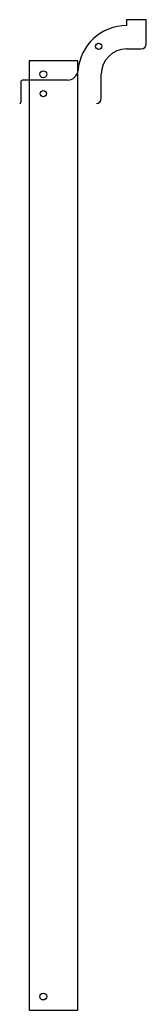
# Model space of a CAD drawing. Header units: millimetres. Extents: x -517 to -452, y -204 to 305.
import ezdxf

# ---------------------------------------------------------------- set-up
doc = ezdxf.new("R2010")
doc.units = ezdxf.units.MM
doc.layers.get('0').update_dxf_attribs({"linetype": 'CONTINUOUS'})

msp = doc.modelspace()

# ---------------------------------------------------------------- linework, layer by layer
for p, q in [((-452, 304.75), (-462, 304.75)), ((-462, 304.75), (-462, 301.75)), ((-452, 292.25), (-452, 304.75)), ((-462, 289.75), (-454.5, 289.75)), ((-475, 264.25), (-475, 276.75)), ((-516.25, 272.75), (-516.25, 262.25)), ((-492.4, 273.75), (-515.25, 273.75))]:
    msp.add_line(p, q)
msp.add_lwpolyline([(-487, 283.75), (-512, 283.75), (-512, -204.26), (-487, -204.26)], close=True)
for centre, radius in [((-476.37, 291.13), 1.6), ((-504.75, 276.75), 1.75), ((-504.75, 266.75), 1.6), ((-504.75, -197.25), 1.75)]:
    msp.add_circle(centre, radius)
for centre, radius, start, end in [((-462, 276.75), 25, 90, 175.2984), ((-454.5, 292.25), 2.5, -90, 0), ((-462, 276.75), 13, 90, 180), ((-492.4, 279.25), 5.5, 270, 355.2984), ((-515.25, 272.75), 1, 90, 180), ((-516.75, 262.25), 0.5, 270, 360), ((-477.5, 264.25), 2.5, -90, 0)]:
    msp.add_arc(centre, radius, start, end)

doc.saveas('drawing.dxf')
